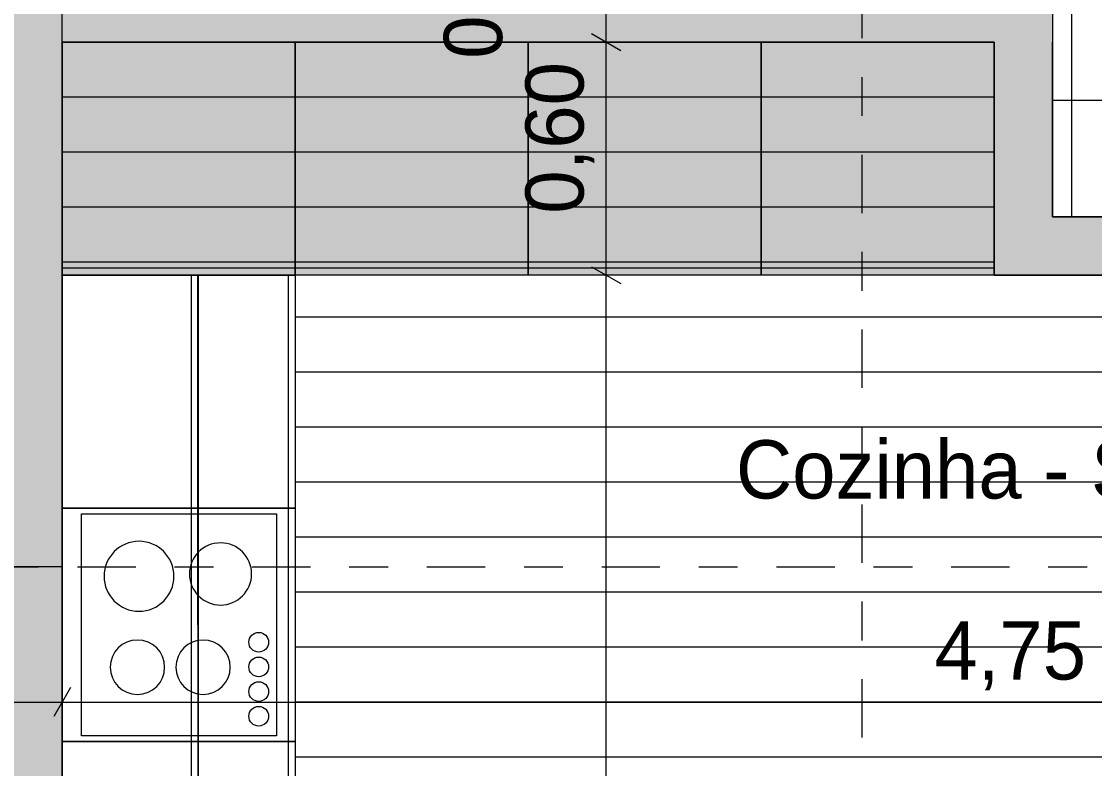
# Model space of a CAD drawing. Header units: metres. Extents: x -111189 to -108577, y -72951 to -72647.
# Drawn here: x -110708.687 to -110705.924, y -72934.274 to -72932.351 of the extents above; entities that cross this region are included whole.
import ezdxf

# ---------------------------------------------------------------- set-up
doc = ezdxf.new("R2010")
doc.units = ezdxf.units.M
doc.header["$MEASUREMENT"] = 0
doc.set_wipeout_variables(frame=1)
for name, pattern in [('Dashed', [0.423333, 0.211667, -0.211667]), ('OTK - Tracejado', [0.08, 0.04, -0.04]), ('OTK - Traço Ponto CORTES_ALÇ', [0.6, 0.3, -0.15, 0, -0.15]), ('Wipeout_Contour', [1, 0, -1])]:
    doc.linetypes.add(name, pattern=pattern)
for name, color, linetype in [('Planta Piso -1_1_07 - MUROS', 7, 'Continuous'), ('Planta Piso -1_1_14 - CORTES.Marcadores', 7, 'Continuous'), ('Planta Piso RC_1_0', 7, 'Continuous'), ('Planta Piso RC_1_03 - COBERTURA', 7, 'Continuous'), ('Planta Piso RC_1_03 - LAJES', 7, 'Continuous'), ('Planta Piso RC_1_05 - PAREDES..35', 7, 'Continuous'), ('Planta Piso RC_1_08 - EQUIPAMENTO FIXO', 7, 'Continuous'), ('Planta Piso RC_1_11 - ZONA_ÁREA', 7, 'Continuous'), ('Planta Piso RC_1_12 - COTAS GERAIS', 7, 'Continuous')]:
    doc.layers.add(name, color=color, linetype=linetype)
doc.styles.add('ESTILO_GERADO_3', font='AGENCYR.TTF')

# ---------------------------------------------------------------- blocks, each defined once
blk = doc.blocks.new('floor')
at = {"layer": 'Planta Piso RC_1_03 - LAJES', "color": 253, "linetype": 'Continuous', "lineweight": 9, "ltscale": 1000}
for p, q in [((-110708.5826, -72957.4039), (-110708.3326, -72957.4039)), ((-110708.3326, -72957.4039), (-110708.0826, -72957.4039)), ((-110708.0826, -72957.4039), (-110707.8326, -72957.4039)), ((-110707.8326, -72957.4039), (-110707.5826, -72957.4039)), ((-110707.5826, -72957.4039), (-110707.3326, -72957.4039)), ((-110707.3326, -72957.4039), (-110707.0826, -72957.4039)), ((-110707.0826, -72957.4039), (-110706.8326, -72957.4039)), ((-110706.8326, -72957.4039), (-110706.5826, -72957.4039)), ((-110706.5826, -72957.4039), (-110706.3326, -72957.4039)), ((-110708.5826, -72957.5454), (-110708.3326, -72957.5454)), ((-110708.5826, -72957.5454), (-110708.3326, -72957.5454)), ((-110708.3326, -72957.5454), (-110708.0826, -72957.5454)), ((-110708.3326, -72957.5454), (-110708.0826, -72957.5454)), ((-110708.0826, -72957.5454), (-110707.8326, -72957.5454)), ((-110708.0826, -72957.5454), (-110707.8326, -72957.5454)), ((-110707.8326, -72957.5454), (-110707.5826, -72957.5454)), ((-110707.8326, -72957.5454), (-110707.5826, -72957.5454)), ((-110707.5826, -72957.5454), (-110707.3326, -72957.5454)), ((-110707.5826, -72957.5454), (-110707.3326, -72957.5454)), ((-110707.3326, -72957.5454), (-110707.0826, -72957.5454)), ((-110707.3326, -72957.5454), (-110707.0826, -72957.5454)), ((-110707.0826, -72957.5454), (-110706.8326, -72957.5454)), ((-110707.0826, -72957.5454), (-110706.8326, -72957.5454)), ((-110706.8326, -72957.5454), (-110706.5826, -72957.5454)), ((-110706.8326, -72957.5454), (-110706.5826, -72957.5454)), ((-110706.5826, -72957.5454), (-110706.3326, -72957.5454)), ((-110706.5826, -72957.5454), (-110706.3326, -72957.5454)), ((-110706.3326, -72957.5454), (-110706.1826, -72957.5454)), ((-110706.3326, -72957.5454), (-110706.1826, -72957.5454)), ((-110708.5826, -72957.6869), (-110708.3326, -72957.6869)), ((-110708.5826, -72957.6869), (-110708.3326, -72957.6869)), ((-110708.3326, -72957.6869), (-110708.0826, -72957.6869)), ((-110708.3326, -72957.6869), (-110708.0826, -72957.6869)), ((-110708.0826, -72957.6869), (-110707.8326, -72957.6869)), ((-110708.0826, -72957.6869), (-110707.8326, -72957.6869)), ((-110707.8326, -72957.6869), (-110707.5826, -72957.6869)), ((-110707.8326, -72957.6869), (-110707.5826, -72957.6869)), ((-110707.5826, -72957.6869), (-110707.3326, -72957.6869)), ((-110707.5826, -72957.6869), (-110707.3326, -72957.6869)), ((-110707.3326, -72957.6869), (-110707.0826, -72957.6869)), ((-110707.3326, -72957.6869), (-110707.0826, -72957.6869)), ((-110707.0826, -72957.6869), (-110706.8326, -72957.6869)), ((-110707.0826, -72957.6869), (-110706.8326, -72957.6869)), ((-110706.8326, -72957.6869), (-110706.5826, -72957.6869)), ((-110706.8326, -72957.6869), (-110706.5826, -72957.6869)), ((-110706.5826, -72957.6869), (-110706.3326, -72957.6869)), ((-110706.5826, -72957.6869), (-110706.3326, -72957.6869)), ((-110706.3326, -72957.6869), (-110706.1826, -72957.6869)), ((-110706.3326, -72957.6869), (-110706.1826, -72957.6869)), ((-110708.5826, -72957.8284), (-110708.3326, -72957.8284)), ((-110708.5826, -72957.8284), (-110708.3326, -72957.8284)), ((-110708.3326, -72957.8284), (-110708.0826, -72957.8284)), ((-110708.3326, -72957.8284), (-110708.0826, -72957.8284)), ((-110708.0826, -72957.8284), (-110707.8326, -72957.8284)), ((-110708.0826, -72957.8284), (-110707.8326, -72957.8284)), ((-110707.8326, -72957.8284), (-110707.5826, -72957.8284)), ((-110707.8326, -72957.8284), (-110707.5826, -72957.8284)), ((-110707.5826, -72957.8284), (-110707.3326, -72957.8284)), ((-110707.5826, -72957.8284), (-110707.3326, -72957.8284)), ((-110707.3326, -72957.8284), (-110707.0826, -72957.8284)), ((-110707.3326, -72957.8284), (-110707.0826, -72957.8284)), ((-110707.0826, -72957.8284), (-110706.8326, -72957.8284)), ((-110707.0826, -72957.8284), (-110706.8326, -72957.8284)), ((-110706.8326, -72957.8284), (-110706.5826, -72957.8284)), ((-110706.8326, -72957.8284), (-110706.5826, -72957.8284)), ((-110706.5826, -72957.8284), (-110706.3326, -72957.8284)), ((-110706.5826, -72957.8284), (-110706.3326, -72957.8284)), ((-110706.3326, -72957.8284), (-110706.1826, -72957.8284)), ((-110706.3326, -72957.8284), (-110706.1826, -72957.8284)), ((-110708.5826, -72957.9699), (-110708.3326, -72957.9699)), ((-110708.5826, -72957.9699), (-110708.3326, -72957.9699)), ((-110708.3326, -72957.9699), (-110708.0826, -72957.9699)), ((-110708.3326, -72957.9699), (-110708.0826, -72957.9699)), ((-110708.0826, -72957.9699), (-110707.8326, -72957.9699)), ((-110708.0826, -72957.9699), (-110707.8326, -72957.9699)), ((-110707.8326, -72957.9699), (-110707.5826, -72957.9699)), ((-110707.8326, -72957.9699), (-110707.5826, -72957.9699)), ((-110707.5826, -72957.9699), (-110707.3326, -72957.9699)), ((-110707.5826, -72957.9699), (-110707.3326, -72957.9699)), ((-110707.3326, -72957.9699), (-110707.0826, -72957.9699)), ((-110707.3326, -72957.9699), (-110707.0826, -72957.9699)), ((-110707.0826, -72957.9699), (-110706.8326, -72957.9699)), ((-110707.0826, -72957.9699), (-110706.8326, -72957.9699)), ((-110706.8326, -72957.9699), (-110706.5826, -72957.9699)), ((-110706.8326, -72957.9699), (-110706.5826, -72957.9699)), ((-110706.5826, -72957.9699), (-110706.3326, -72957.9699)), ((-110706.5826, -72957.9699), (-110706.3326, -72957.9699)), ((-110706.3326, -72957.9699), (-110706.1826, -72957.9699)), ((-110706.3326, -72957.9699), (-110706.1826, -72957.9699)), ((-110708.5826, -72958.1114), (-110708.3326, -72958.1114)), ((-110708.5826, -72958.1114), (-110708.3326, -72958.1114)), ((-110708.3326, -72958.1114), (-110708.0826, -72958.1114)), ((-110708.3326, -72958.1114), (-110708.0826, -72958.1114)), ((-110708.0826, -72958.1114), (-110707.8326, -72958.1114)), ((-110708.0826, -72958.1114), (-110707.8326, -72958.1114)), ((-110707.8326, -72958.1114), (-110707.5826, -72958.1114)), ((-110707.8326, -72958.1114), (-110707.5826, -72958.1114)), ((-110707.5826, -72958.1114), (-110707.3326, -72958.1114)), ((-110707.5826, -72958.1114), (-110707.3326, -72958.1114)), ((-110707.3326, -72958.1114), (-110707.0826, -72958.1114)), ((-110707.3326, -72958.1114), (-110707.0826, -72958.1114)), ((-110707.0826, -72958.1114), (-110706.8326, -72958.1114)), ((-110707.0826, -72958.1114), (-110706.8326, -72958.1114)), ((-110706.8326, -72958.1114), (-110706.5826, -72958.1114)), ((-110706.8326, -72958.1114), (-110706.5826, -72958.1114)), ((-110706.5826, -72958.1114), (-110706.3326, -72958.1114)), ((-110706.5826, -72958.1114), (-110706.3326, -72958.1114)), ((-110706.3326, -72958.1114), (-110706.0826, -72958.1114)), ((-110706.3326, -72958.1114), (-110706.0826, -72958.1114)), ((-110706.0826, -72958.1114), (-110705.8326, -72958.1114)), ((-110706.0826, -72958.1114), (-110705.8326, -72958.1114)), ((-110708.5826, -72958.2529), (-110708.3326, -72958.2529)), ((-110708.5826, -72958.2529), (-110708.3326, -72958.2529)), ((-110708.3326, -72958.2529), (-110708.0826, -72958.2529)), ((-110708.3326, -72958.2529), (-110708.0826, -72958.2529)), ((-110708.0826, -72958.2529), (-110707.8326, -72958.2529)), ((-110708.0826, -72958.2529), (-110707.8326, -72958.2529)), ((-110707.8326, -72958.2529), (-110707.5826, -72958.2529)), ((-110707.8326, -72958.2529), (-110707.5826, -72958.2529)), ((-110707.5826, -72958.2529), (-110707.3326, -72958.2529)), ((-110707.5826, -72958.2529), (-110707.3326, -72958.2529)), ((-110707.3326, -72958.2529), (-110707.0826, -72958.2529)), ((-110707.3326, -72958.2529), (-110707.0826, -72958.2529)), ((-110707.0826, -72958.2529), (-110706.8326, -72958.2529)), ((-110707.0826, -72958.2529), (-110706.8326, -72958.2529)), ((-110706.8326, -72958.2529), (-110706.5826, -72958.2529)), ((-110706.8326, -72958.2529), (-110706.5826, -72958.2529)), ((-110706.5826, -72958.2529), (-110706.3326, -72958.2529)), ((-110706.5826, -72958.2529), (-110706.3326, -72958.2529)), ((-110706.3326, -72958.2529), (-110706.0826, -72958.2529)), ((-110706.3326, -72958.2529), (-110706.0826, -72958.2529)), ((-110706.0826, -72958.2529), (-110705.8326, -72958.2529)), ((-110706.0826, -72958.2529), (-110705.8326, -72958.2529)), ((-110708.5826, -72958.3944), (-110708.3326, -72958.3944)), ((-110708.5826, -72958.3944), (-110708.3326, -72958.3944)), ((-110708.3326, -72958.3944), (-110708.0826, -72958.3944)), ((-110708.3326, -72958.3944), (-110708.0826, -72958.3944)), ((-110708.0826, -72958.3944), (-110707.8326, -72958.3944)), ((-110708.0826, -72958.3944), (-110707.8326, -72958.3944)), ((-110707.8326, -72958.3944), (-110707.5826, -72958.3944)), ((-110707.8326, -72958.3944), (-110707.5826, -72958.3944)), ((-110707.5826, -72958.3944), (-110707.3326, -72958.3944)), ((-110707.5826, -72958.3944), (-110707.3326, -72958.3944)), ((-110707.3326, -72958.3944), (-110707.0826, -72958.3944)), ((-110707.3326, -72958.3944), (-110707.0826, -72958.3944)), ((-110707.0826, -72958.3944), (-110706.8326, -72958.3944)), ((-110707.0826, -72958.3944), (-110706.8326, -72958.3944)), ((-110706.8326, -72958.3944), (-110706.5826, -72958.3944)), ((-110706.8326, -72958.3944), (-110706.5826, -72958.3944)), ((-110706.5826, -72958.3944), (-110706.3326, -72958.3944)), ((-110706.5826, -72958.3944), (-110706.3326, -72958.3944)), ((-110706.3326, -72958.3944), (-110706.0826, -72958.3944)), ((-110706.3326, -72958.3944), (-110706.0826, -72958.3944)), ((-110706.0826, -72958.3944), (-110705.8326, -72958.3944)), ((-110706.0826, -72958.3944), (-110705.8326, -72958.3944)), ((-110708.5826, -72958.5359), (-110708.3326, -72958.5359)), ((-110708.5826, -72958.5359), (-110708.3326, -72958.5359)), ((-110708.3326, -72958.5359), (-110708.0826, -72958.5359)), ((-110708.3326, -72958.5359), (-110708.0826, -72958.5359)), ((-110708.0826, -72958.5359), (-110707.8326, -72958.5359)), ((-110708.0826, -72958.5359), (-110707.8326, -72958.5359)), ((-110707.8326, -72958.5359), (-110707.5826, -72958.5359)), ((-110707.8326, -72958.5359), (-110707.5826, -72958.5359)), ((-110707.5826, -72958.5359), (-110707.3326, -72958.5359)), ((-110707.5826, -72958.5359), (-110707.3326, -72958.5359)), ((-110707.3326, -72958.5359), (-110707.0826, -72958.5359)), ((-110707.3326, -72958.5359), (-110707.0826, -72958.5359)), ((-110707.0826, -72958.5359), (-110706.8326, -72958.5359)), ((-110707.0826, -72958.5359), (-110706.8326, -72958.5359)), ((-110706.8326, -72958.5359), (-110706.5826, -72958.5359)), ((-110706.8326, -72958.5359), (-110706.5826, -72958.5359)), ((-110706.5826, -72958.5359), (-110706.3326, -72958.5359)), ((-110706.5826, -72958.5359), (-110706.3326, -72958.5359)), ((-110706.3326, -72958.5359), (-110706.0826, -72958.5359)), ((-110706.3326, -72958.5359), (-110706.0826, -72958.5359)), ((-110706.0826, -72958.5359), (-110705.8326, -72958.5359)), ((-110706.0826, -72958.5359), (-110705.8326, -72958.5359)), ((-110708.5826, -72958.6774), (-110708.3326, -72958.6774)), ((-110708.5826, -72958.6774), (-110708.3326, -72958.6774)), ((-110708.3326, -72958.6774), (-110708.0826, -72958.6774)), ((-110708.3326, -72958.6774), (-110708.0826, -72958.6774)), ((-110708.0826, -72958.6774), (-110707.8326, -72958.6774)), ((-110708.0826, -72958.6774), (-110707.8326, -72958.6774)), ((-110707.8326, -72958.6774), (-110707.5826, -72958.6774)), ((-110707.8326, -72958.6774), (-110707.5826, -72958.6774)), ((-110707.5826, -72958.6774), (-110707.3326, -72958.6774)), ((-110707.5826, -72958.6774), (-110707.3326, -72958.6774)), ((-110707.3326, -72958.6774), (-110707.0826, -72958.6774)), ((-110707.3326, -72958.6774), (-110707.0826, -72958.6774)), ((-110707.0826, -72958.6774), (-110706.8326, -72958.6774)), ((-110707.0826, -72958.6774), (-110706.8326, -72958.6774)), ((-110706.8326, -72958.6774), (-110706.5826, -72958.6774)), ((-110706.8326, -72958.6774), (-110706.5826, -72958.6774)), ((-110706.5826, -72958.6774), (-110706.3326, -72958.6774)), ((-110706.5826, -72958.6774), (-110706.3326, -72958.6774)), ((-110706.3326, -72958.6774), (-110706.0826, -72958.6774)), ((-110706.3326, -72958.6774), (-110706.0826, -72958.6774)), ((-110706.0826, -72958.6774), (-110705.8326, -72958.6774)), ((-110706.0826, -72958.6774), (-110705.8326, -72958.6774)), ((-110708.5826, -72958.8189), (-110708.3326, -72958.8189)), ((-110708.5826, -72958.8189), (-110708.3326, -72958.8189)), ((-110708.3326, -72958.8189), (-110708.0826, -72958.8189)), ((-110708.3326, -72958.8189), (-110708.0826, -72958.8189)), ((-110708.0826, -72958.8189), (-110707.8326, -72958.8189)), ((-110708.0826, -72958.8189), (-110707.8326, -72958.8189)), ((-110707.8326, -72958.8189), (-110707.5826, -72958.8189)), ((-110707.8326, -72958.8189), (-110707.5826, -72958.8189)), ((-110707.5826, -72958.8189), (-110707.3326, -72958.8189)), ((-110707.5826, -72958.8189), (-110707.3326, -72958.8189)), ((-110707.3326, -72958.8189), (-110707.0826, -72958.8189)), ((-110707.3326, -72958.8189), (-110707.0826, -72958.8189)), ((-110707.0826, -72958.8189), (-110706.8326, -72958.8189)), ((-110707.0826, -72958.8189), (-110706.8326, -72958.8189)), ((-110706.8326, -72958.8189), (-110706.5826, -72958.8189)), ((-110706.8326, -72958.8189), (-110706.5826, -72958.8189)), ((-110706.5826, -72958.8189), (-110706.3326, -72958.8189)), ((-110706.5826, -72958.8189), (-110706.3326, -72958.8189)), ((-110706.3326, -72958.8189), (-110706.0826, -72958.8189)), ((-110706.3326, -72958.8189), (-110706.0826, -72958.8189)), ((-110706.0826, -72958.8189), (-110705.8326, -72958.8189)), ((-110706.0826, -72958.8189), (-110705.8326, -72958.8189)), ((-110708.5826, -72958.9604), (-110708.3326, -72958.9604)), ((-110708.5826, -72958.9604), (-110708.3326, -72958.9604)), ((-110708.3326, -72958.9604), (-110708.0826, -72958.9604)), ((-110708.3326, -72958.9604), (-110708.0826, -72958.9604)), ((-110708.0826, -72958.9604), (-110707.8326, -72958.9604)), ((-110708.0826, -72958.9604), (-110707.8326, -72958.9604)), ((-110707.8326, -72958.9604), (-110707.5826, -72958.9604)), ((-110707.8326, -72958.9604), (-110707.5826, -72958.9604)), ((-110707.5826, -72958.9604), (-110707.3326, -72958.9604)), ((-110707.5826, -72958.9604), (-110707.3326, -72958.9604)), ((-110707.3326, -72958.9604), (-110707.0826, -72958.9604)), ((-110707.3326, -72958.9604), (-110707.0826, -72958.9604)), ((-110707.0826, -72958.9604), (-110706.8326, -72958.9604)), ((-110707.0826, -72958.9604), (-110706.8326, -72958.9604)), ((-110706.8326, -72958.9604), (-110706.5826, -72958.9604)), ((-110706.8326, -72958.9604), (-110706.5826, -72958.9604)), ((-110706.5826, -72958.9604), (-110706.3326, -72958.9604)), ((-110706.5826, -72958.9604), (-110706.3326, -72958.9604)), ((-110706.3326, -72958.9604), (-110706.0826, -72958.9604)), ((-110706.3326, -72958.9604), (-110706.0826, -72958.9604)), ((-110706.0826, -72958.9604), (-110705.8326, -72958.9604)), ((-110706.0826, -72958.9604), (-110705.8326, -72958.9604)), ((-110708.5826, -72959.1019), (-110708.3326, -72959.1019)), ((-110708.5826, -72959.1019), (-110708.3326, -72959.1019)), ((-110708.3326, -72959.1019), (-110708.0826, -72959.1019)), ((-110708.3326, -72959.1019), (-110708.0826, -72959.1019)), ((-110708.0826, -72959.1019), (-110707.8326, -72959.1019)), ((-110708.0826, -72959.1019), (-110707.8326, -72959.1019)), ((-110707.8326, -72959.1019), (-110707.5826, -72959.1019)), ((-110707.8326, -72959.1019), (-110707.5826, -72959.1019)), ((-110707.5826, -72959.1019), (-110707.3326, -72959.1019)), ((-110707.5826, -72959.1019), (-110707.3326, -72959.1019)), ((-110707.3326, -72959.1019), (-110707.0826, -72959.1019)), ((-110707.3326, -72959.1019), (-110707.0826, -72959.1019)), ((-110707.0826, -72959.1019), (-110706.8326, -72959.1019)), ((-110707.0826, -72959.1019), (-110706.8326, -72959.1019)), ((-110706.8326, -72959.1019), (-110706.5826, -72959.1019)), ((-110706.8326, -72959.1019), (-110706.5826, -72959.1019)), ((-110706.5826, -72959.1019), (-110706.3326, -72959.1019)), ((-110706.5826, -72959.1019), (-110706.3326, -72959.1019)), ((-110706.3326, -72959.1019), (-110706.0826, -72959.1019)), ((-110706.3326, -72959.1019), (-110706.0826, -72959.1019)), ((-110706.0826, -72959.1019), (-110705.8326, -72959.1019)), ((-110706.0826, -72959.1019), (-110705.8326, -72959.1019)), ((-110708.5826, -72959.2434), (-110708.3326, -72959.2434)), ((-110708.5826, -72959.2434), (-110708.3326, -72959.2434)), ((-110708.3326, -72959.2434), (-110708.0826, -72959.2434)), ((-110708.3326, -72959.2434), (-110708.0826, -72959.2434)), ((-110708.0826, -72959.2434), (-110707.8326, -72959.2434)), ((-110708.0826, -72959.2434), (-110707.8326, -72959.2434)), ((-110707.8326, -72959.2434), (-110707.5826, -72959.2434)), ((-110707.8326, -72959.2434), (-110707.5826, -72959.2434)), ((-110707.5826, -72959.2434), (-110707.3326, -72959.2434)), ((-110707.5826, -72959.2434), (-110707.3326, -72959.2434)), ((-110707.3326, -72959.2434), (-110707.0826, -72959.2434)), ((-110707.3326, -72959.2434), (-110707.0826, -72959.2434)), ((-110707.0826, -72959.2434), (-110706.8326, -72959.2434)), ((-110707.0826, -72959.2434), (-110706.8326, -72959.2434)), ((-110706.8326, -72959.2434), (-110706.5826, -72959.2434)), ((-110706.8326, -72959.2434), (-110706.5826, -72959.2434)), ((-110706.5826, -72959.2434), (-110706.3326, -72959.2434)), ((-110706.5826, -72959.2434), (-110706.3326, -72959.2434)), ((-110706.3326, -72959.2434), (-110706.0826, -72959.2434)), ((-110706.3326, -72959.2434), (-110706.0826, -72959.2434)), ((-110706.0826, -72959.2434), (-110705.8326, -72959.2434)), ((-110706.0826, -72959.2434), (-110705.8326, -72959.2434))]:
    blk.add_line(p, q, dxfattribs=at)

msp = doc.modelspace()

# ---------------------------------------------------------------- hatches: boundary and pattern name
at = {"layer": 'Planta Piso -1_1_07 - MUROS', "linetype": 'Continuous', "lineweight": 0, "true_color": 0x939598}
h = msp.add_hatch(color=252, dxfattribs=at)
h.paths.add_polyline_path([(-110699.1326, -72934.9539), (-110700.2326, -72934.9539), (-110700.2326, -72934.9939), (-110700.2326, -72935.0539), (-110700.2326, -72935.2039), (-110699.1326, -72935.2039)])
h.paths.add_polyline_path([(-110702.2326, -72935.0539), (-110702.2326, -72934.9939), (-110702.2326, -72934.9539), (-110703.1826, -72934.9539), (-110703.1826, -72935.2039), (-110702.2326, -72935.2039)])
h.paths.add_polyline_path([(-110703.1826, -72934.9539), (-110703.1826, -72934.9539), (-110703.5826, -72934.9539), (-110703.5826, -72935.2039), (-110703.1826, -72935.2039)])
h.paths.add_polyline_path([(-110703.1826, -72934.3039), (-110703.8326, -72934.3039), (-110703.8326, -72934.9539), (-110703.1826, -72934.9539), (-110703.1826, -72934.4539)])
h.paths.add_polyline_path([(-110703.5826, -72934.9539), (-110703.8326, -72934.9539), (-110703.8326, -72935.2047), (-110703.5826, -72935.2047)])
h.paths.add_polyline_path([(-110703.5826, -72935.2047), (-110703.8326, -72935.2047), (-110703.8326, -72935.4629), (-110703.7926, -72935.4629), (-110703.7326, -72935.4629), (-110703.5826, -72935.4629)])
h.paths.add_polyline_path([(-110703.7326, -72937.2629), (-110703.7926, -72937.2629), (-110703.8326, -72937.2629), (-110703.8326, -72937.9039), (-110703.5826, -72937.9039), (-110703.5827, -72937.7639), (-110703.5827, -72937.2629)])
h.paths.add_polyline_path([(-110703.5826, -72937.9039), (-110703.8326, -72937.9039), (-110703.8326, -72937.9039), (-110703.8326, -72938.1539), (-110703.5826, -72938.1539)])
h.paths.add_polyline_path([(-110703.8326, -72937.9039), (-110705.2076, -72937.9039), (-110705.2076, -72937.9439), (-110705.2076, -72938.0039), (-110705.2076, -72938.1539), (-110703.8326, -72938.1539)])
h.paths.add_polyline_path([(-110708.5826, -72934.1026), (-110708.8326, -72934.1026), (-110708.8326, -72934.8039), (-110708.6826, -72934.8039), (-110708.6226, -72934.8039), (-110708.5826, -72934.8039)])
h.paths.add_polyline_path([(-110708.5826, -72933.7544), (-110708.8326, -72933.7544), (-110708.8326, -72934.1026), (-110708.5826, -72934.1026)])
h.paths.add_polyline_path([(-110708.5826, -72933.0047), (-110708.8326, -72933.0047), (-110708.8326, -72933.7539), (-110708.5826, -72933.7539)])
h.paths.add_polyline_path([(-110708.5826, -72932.8547), (-110708.8326, -72932.8547), (-110708.8326, -72933.0047), (-110708.5826, -72933.0047)])
h.paths.add_polyline_path([(-110708.5826, -72932.4039), (-110708.5826, -72932.183), (-110708.8326, -72932.183), (-110708.8326, -72932.8547), (-110708.5826, -72932.8547)])
h.paths.add_polyline_path([(-110708.5826, -72931.6039), (-110708.6226, -72931.6039), (-110708.6826, -72931.6039), (-110708.8326, -72931.6039), (-110708.8326, -72932.183), (-110708.5826, -72932.183), (-110708.5826, -72932.1268)])
h.paths.add_polyline_path([(-110708.5826, -72929.9539), (-110708.8326, -72929.9539), (-110708.8326, -72930.3039), (-110708.6826, -72930.3039), (-110708.6226, -72930.3039), (-110708.5826, -72930.3039)])
h.paths.add_polyline_path([(-110708.5826, -72929.4047), (-110708.8326, -72929.4047), (-110708.8326, -72929.9539), (-110708.5826, -72929.9539), (-110708.5826, -72929.8539)])
h.paths.add_polyline_path([(-110708.5826, -72929.2547), (-110708.8326, -72929.2547), (-110708.8326, -72929.4047), (-110708.5826, -72929.4047)])
h.paths.add_polyline_path([(-110708.5826, -72928.923), (-110708.8326, -72928.923), (-110708.8326, -72929.2547), (-110708.5826, -72929.2547)])
h = msp.add_hatch(color=252, dxfattribs=at)
h.paths.add_polyline_path([(-110706.5231, -72932.2539), (-110706.5326, -72932.2539), (-110706.5326, -72932.183), (-110706.6826, -72932.183), (-110706.6826, -72932.2539), (-110707.1818, -72932.2539), (-110707.1818, -72932.4039), (-110706.7826, -72932.4039), (-110706.5826, -72932.4039), (-110706.5231, -72932.4039)])
h.paths.add_polyline_path([(-110707.1818, -72932.2539), (-110707.238, -72932.2539), (-110708.5826, -72932.2539), (-110708.5826, -72932.4039), (-110707.9826, -72932.4039), (-110707.8326, -72932.4039), (-110707.3826, -72932.4039), (-110707.1818, -72932.4039)])
h.paths.add_polyline_path([(-110706.0326, -72932.2539), (-110706.5231, -72932.2539), (-110706.5231, -72932.4039), (-110706.1826, -72932.4039), (-110706.1826, -72932.8547), (-110706.0326, -72932.8547)])
h.paths.add_polyline_path([(-110706.6826, -72931.3597), (-110706.6826, -72932.183), (-110706.5326, -72932.183), (-110706.5326, -72931.3597)])
h.paths.add_polyline_path([(-110705.9826, -72931.2047), (-110706.5231, -72931.2047), (-110706.5231, -72931.3539), (-110706.0326, -72931.3539), (-110705.9826, -72931.3539)])
h.paths.add_polyline_path([(-110706.5231, -72931.2047), (-110706.6826, -72931.2047), (-110706.6826, -72931.3597), (-110706.5326, -72931.3597), (-110706.5326, -72931.3539), (-110706.5326, -72931.3539), (-110706.5231, -72931.3539)])
h.paths.add_polyline_path([(-110704.9326, -72931.3597), (-110705.0826, -72931.3597), (-110705.0826, -72932.8547), (-110704.9326, -72932.8547)])
h.paths.add_polyline_path([(-110703.8326, -72931.2047), (-110705.1226, -72931.2047), (-110705.1226, -72931.2539), (-110704.3776, -72931.2539), (-110704.3776, -72931.3039), (-110705.1226, -72931.3039), (-110705.1226, -72931.3539), (-110705.0826, -72931.3539), (-110705.0826, -72931.3597), (-110704.9326, -72931.3597), (-110704.9326, -72931.3539), (-110704.3326, -72931.3539), (-110703.8326, -72931.3539)])
h.paths.add_polyline_path([(-110703.5826, -72931.2047), (-110703.8326, -72931.2047), (-110703.8326, -72931.3539), (-110703.7326, -72931.3539), (-110703.7326, -72931.3597), (-110703.5826, -72931.3597)])
h.paths.add_polyline_path([(-110703.1826, -72931.2047), (-110703.5826, -72931.2047), (-110703.5826, -72931.3539), (-110703.1826, -72931.3539)])
h.paths.add_polyline_path([(-110703.5826, -72931.3597), (-110703.7326, -72931.3597), (-110703.7326, -72931.9539), (-110703.7326, -72932.183), (-110703.5826, -72932.183)])
h.paths.add_polyline_path([(-110703.5826, -72932.183), (-110703.7326, -72932.183), (-110703.7326, -72932.8547), (-110703.5826, -72932.8547)])
h.paths.add_polyline_path([(-110703.1826, -72932.8547), (-110703.5826, -72932.8547), (-110703.5826, -72932.9039), (-110703.2876, -72932.9039), (-110703.2876, -72932.9539), (-110703.5826, -72932.9539), (-110703.5826, -72933.0039), (-110703.1826, -72933.0039)], flags=17)
h.paths.add_polyline_path([(-110703.1826, -72932.8547), (-110703.8326, -72932.8547), (-110703.8326, -72932.9039), (-110703.2876, -72932.9039), (-110703.2876, -72932.9539), (-110703.8326, -72932.9539), (-110703.8326, -72933.0039), (-110703.1826, -72933.0039)])
h.paths.add_polyline_path([(-110703.8326, -72932.8547), (-110704.0326, -72932.8547), (-110704.0326, -72932.9039), (-110703.8326, -72932.9039)])
h.paths.add_polyline_path([(-110703.8326, -72932.9539), (-110704.0326, -72932.9539), (-110704.0326, -72933.0039), (-110703.8326, -72933.0039)])
h.paths.add_polyline_path([(-110704.8926, -72932.8547), (-110706.1826, -72932.8547), (-110706.1826, -72933.0039), (-110704.8926, -72933.0039)])
h.paths.add_polyline_path([(-110707.3557, -72932.4965), (-110707.3557, -72932.1838), (-110707.6505, -72932.1838), (-110707.6505, -72932.4965)], flags=9)
at = {"layer": 'Planta Piso RC_1_03 - LAJES', "linetype": 'Continuous', "lineweight": 9}
h = msp.add_hatch(dxfattribs=at)
h.set_pattern_fill('GRID_30X30_0001', color=253, style=0, pattern_type=2)
h.set_pattern_definition([(360, (-110705.98263, -72932.85392), (4e-10, 0.3), []), (90, (-110705.98263, -72932.85392), (-0.3, 4e-10), [])])
h.paths.add_polyline_path([(-110706.0326, -72932.2539), (-110706.0326, -72932.8539), (-110705.0826, -72932.8539), (-110705.0826, -72931.3539), (-110706.0326, -72931.3539), (-110706.0326, -72932.2539)])
at = {"layer": 'Planta Piso RC_1_08 - EQUIPAMENTO FIXO', "linetype": 'Continuous', "lineweight": 13}
for points in [[(-110706.7826, -72933.0039), (-110706.7826, -72932.4039), (-110707.3826, -72932.4039), (-110707.3826, -72933.0039)], [(-110706.1826, -72933.0039), (-110706.1826, -72932.4039), (-110706.7826, -72932.4039), (-110706.7826, -72933.0039)]]:
    msp.add_hatch(color=254, dxfattribs=at).paths.add_polyline_path(points)

# ---------------------------------------------------------------- linework, layer by layer
at = {"layer": 'Planta Piso -1_1_14 - CORTES.Marcadores', "color": 7, "linetype": 'OTK - Traço Ponto CORTES_ALÇ', "lineweight": 5, "ltscale": 0.5}
msp.add_line((-110706.5231, -72921.444), (-110706.5231, -72943.4197), dxfattribs=at)
at = {"layer": 'Planta Piso RC_1_0', "color": 7, "linetype": 'Continuous', "lineweight": 13, "ltscale": 1000, "flags": 128}
for points in [[(-110708.5826, -72933.0039), (-110708.5826, -72934.8039)], [(-110708.5726, -72933.0039), (-110708.5826, -72933.0039)], [(-110708.5726, -72934.8039), (-110708.5726, -72933.0039)], [(-110708.4823, -72933.0039), (-110708.4823, -72934.8039)], [(-110708.4723, -72933.0039), (-110708.4823, -72933.0039)], [(-110708.4723, -72934.8039), (-110708.4723, -72933.0039)]]:
    msp.add_lwpolyline(points, dxfattribs=at)
at = {"layer": 'Planta Piso RC_1_03 - COBERTURA', "color": 7, "linetype": 'OTK - Tracejado', "lineweight": 13, "ltscale": 1000}
for p, q in [((-110708.5826, -72933.7539), (-110708.5826, -72929.8539)), ((-110708.8326, -72933.7539), (-110708.5826, -72933.7539))]:
    msp.add_line(p, q, dxfattribs=at)
at = {"layer": 'Planta Piso RC_1_03 - LAJES', "color": 7, "linetype": 'Continuous', "lineweight": 13, "ltscale": 1000, "flags": 128}
msp.add_lwpolyline([(-110708.5826, -72930.2289), (-110708.5826, -72932.2539), (-110706.6826, -72932.2539), (-110706.6826, -72931.2039), (-110703.1826, -72931.2039), (-110703.1826, -72931.3539), (-110703.5826, -72931.3539), (-110703.5826, -72932.8539), (-110703.1826, -72932.8539), (-110703.1826, -72933.0039), (-110706.1826, -72933.0039), (-110706.1826, -72932.4039), (-110708.5826, -72932.4039), (-110708.5826, -72937.9039), (-110703.8326, -72937.9039), (-110703.8326, -72934.3039), (-110703.1826, -72934.3039), (-110703.1826, -72934.4539), (-110703.1826, -72934.9539), (-110699.1326, -72934.9539)], dxfattribs=at)
msp.add_lwpolyline([(-110706.0326, -72932.2539), (-110706.0326, -72932.8539), (-110705.0826, -72932.8539), (-110705.0826, -72931.3539), (-110706.5326, -72931.3539), (-110706.5326, -72932.2539)], close=True, dxfattribs=at)
at = {"layer": 'Planta Piso RC_1_05 - PAREDES..35', "color": 7, "linetype": 'Continuous', "lineweight": 20, "ltscale": 1000, "flags": 128}
for points in [[(-110706.0326, -72932.2539), (-110706.0326, -72932.4039)], [(-110708.5826, -72934.8039), (-110708.5826, -72932.4039)], [(-110708.5826, -72932.4039), (-110706.1826, -72932.4039)], [(-110706.1826, -72932.4039), (-110706.1826, -72933.0039)], [(-110706.0326, -72932.8539), (-110706.0326, -72932.4039)], [(-110705.0826, -72932.8539), (-110706.0326, -72932.8539)], [(-110706.1826, -72933.0039), (-110706.0326, -72933.0039)], [(-110706.0326, -72933.0039), (-110704.8926, -72933.0039)]]:
    msp.add_lwpolyline(points, dxfattribs=at)
at = {"layer": 'Planta Piso RC_1_08 - EQUIPAMENTO FIXO', "color": 7, "linetype": 'Dashed', "lineweight": 13, "ltscale": 10}
for p, q in [((-110707.9826, -72932.9859), (-110708.5826, -72932.9859)), ((-110707.3826, -72932.9859), (-110707.9826, -72932.9859)), ((-110706.7826, -72932.9859), (-110707.3826, -72932.9859)), ((-110706.1826, -72932.9859), (-110706.7826, -72932.9859))]:
    msp.add_line(p, q, dxfattribs=at)
at = {"layer": 'Planta Piso RC_1_08 - EQUIPAMENTO FIXO', "color": 7, "linetype": 'Continuous', "lineweight": 13, "ltscale": 1000, "flags": 128}
for points in [[(-110706.7826, -72933.0039), (-110707.3826, -72933.0039), (-110707.3826, -72932.4039), (-110706.7826, -72932.4039)], [(-110706.1826, -72933.0039), (-110706.7826, -72933.0039), (-110706.7826, -72932.4039), (-110706.1826, -72932.4039)]]:
    msp.add_lwpolyline(points, close=True, dxfattribs=at)
at = {"layer": 'Planta Piso RC_1_12 - COTAS GERAIS', "color": 7, "linetype": 'Continuous', "lineweight": 5, "ltscale": 1000}
for p, q in [((-110707.1818, -72932.4039), (-110707.1818, -72932.2539)), ((-110707.2193, -72932.3823), (-110707.1443, -72932.4256)), ((-110707.1255, -72932.4039), (-110707.238, -72932.4039)), ((-110707.1818, -72933.0039), (-110707.1818, -72932.4039)), ((-110707.2193, -72932.9823), (-110707.1443, -72933.0256)), ((-110707.1255, -72933.0039), (-110707.238, -72933.0039)), ((-110707.1818, -72937.9039), (-110707.1818, -72933.0039))]:
    msp.add_line(p, q, dxfattribs=at)

# ---------------------------------------------------------------- block references
at = {"layer": 'Planta Piso RC_1_03 - LAJES'}
msp.add_blockref('floor', (0, 25), dxfattribs=at)

# ---------------------------------------------------------------- texts
at = {"layer": 'Planta Piso RC_1_11 - ZONA_ÁREA', "color": 7, "linetype": 'Continuous', "lineweight": 5, "insert": (-110706.8475, -72933.4288), "char_height": 0.15, "attachment_point": 1, "style": 'ESTILO_GERADO_3'}
msp.add_mtext('\\A1;{\\pql;\\pt0;\\fAgency FB|b0|i0|c0|p0;\\W1.000000;Cozinha - Sala de Jantar}', dxfattribs=at)
at = {"layer": 'Planta Piso RC_1_12 - COTAS GERAIS', "color": 7, "linetype": 'Continuous', "lineweight": 5, "char_height": 0.15, "attachment_point": 7, "rotation": 90, "style": 'ESTILO_GERADO_3'}
for s, insert, width in [('\\A1;{\\pql;\\fAgency FB|b0|i0|c0|p0;\\W1.000000;0,15}', (-110707.4218, -72932.4471), 0.236309), ('\\A1;{\\pql;\\fAgency FB|b0|i0|c0|p0;\\W1.000000;0,60}', (-110707.2118, -72932.8458), 0.28372)]:
    msp.add_mtext(s, dxfattribs=dict(at, insert=insert, width=width))
at = {"layer": 'Planta Piso RC_1_12 - COTAS GERAIS', "color": 7, "linetype": 'Continuous', "lineweight": 5, "insert": (-110706.3363, -72934.0726), "char_height": 0.15, "width": 0.257402, "attachment_point": 7, "style": 'ESTILO_GERADO_3'}
msp.add_mtext('\\A1;{\\pql;\\fAgency FB|b0|i0|c0|p0;\\W1.000000;4,75}', dxfattribs=at)

# ---------------------------------------------------------------- next in the draw order: wipeouts: each hides what was drawn before it
at = {"color": 254, "linetype": 'Wipeout_Contour', "lineweight": 0, "ltscale": 530291.854179}
msp.add_wipeout([(-110707.9826, -72933.0039), (-110708.5826, -72933.0039), (-110708.5826, -72933.6039), (-110707.9826, -72933.6039)], dxfattribs=at).dxf.layer = 'Planta Piso RC_1_08 - EQUIPAMENTO FIXO'

# ---------------------------------------------------------------- next in the draw order: hatches: boundary and pattern name
at = {"layer": 'Planta Piso RC_1_08 - EQUIPAMENTO FIXO', "linetype": 'Continuous', "lineweight": 13}
for points in [[(-110707.9826, -72933.0039), (-110707.9826, -72932.4039), (-110708.5826, -72932.4039), (-110708.5826, -72933.0039)], [(-110707.3826, -72933.0039), (-110707.3826, -72932.4039), (-110707.9826, -72932.4039), (-110707.9826, -72933.0039)]]:
    msp.add_hatch(color=254, dxfattribs=at).paths.add_polyline_path(points)

# ---------------------------------------------------------------- next in the draw order: linework, layer by layer
at = {"layer": 'Planta Piso RC_1_08 - EQUIPAMENTO FIXO', "color": 7, "linetype": 'Dashed', "lineweight": 13, "ltscale": 10}
for p, q in [((-110708.5826, -72933.6039), (-110708.5826, -72933.0039)), ((-110708.5826, -72933.0039), (-110707.9826, -72933.0039)), ((-110708.0006, -72933.0039), (-110708.0006, -72933.6039)), ((-110707.9826, -72933.0039), (-110707.9826, -72933.6039)), ((-110707.9826, -72933.6039), (-110708.5826, -72933.6039))]:
    msp.add_line(p, q, dxfattribs=at)
at = {"layer": 'Planta Piso RC_1_08 - EQUIPAMENTO FIXO', "color": 7, "linetype": 'Continuous', "lineweight": 13, "ltscale": 1000}
for p, q in [((-110708.5826, -72933.6039), (-110708.5826, -72933.0039)), ((-110707.9826, -72933.0039), (-110707.9826, -72933.6039))]:
    msp.add_line(p, q, dxfattribs=at)
at = {"layer": 'Planta Piso RC_1_08 - EQUIPAMENTO FIXO', "color": 7, "linetype": 'Continuous', "lineweight": 13, "ltscale": 1000, "flags": 128}
for points in [[(-110707.9826, -72933.0039), (-110708.5826, -72933.0039), (-110708.5826, -72932.4039), (-110707.9826, -72932.4039)], [(-110707.3826, -72933.0039), (-110707.9826, -72933.0039), (-110707.9826, -72932.4039), (-110707.3826, -72932.4039)]]:
    msp.add_lwpolyline(points, close=True, dxfattribs=at)

# ---------------------------------------------------------------- next in the draw order: wipeouts: each hides what was drawn before it
at = {"color": 254, "linetype": 'Wipeout_Contour', "lineweight": 0, "ltscale": 530293.174512}
msp.add_wipeout([(-110707.9826, -72933.6039), (-110708.5826, -72933.6039), (-110708.5826, -72934.2039), (-110707.9826, -72934.2039)], dxfattribs=at).dxf.layer = 'Planta Piso RC_1_08 - EQUIPAMENTO FIXO'

# ---------------------------------------------------------------- next in the draw order: linework, layer by layer
at = {"layer": 'Planta Piso -1_1_14 - CORTES.Marcadores', "color": 7, "linetype": 'OTK - Traço Ponto CORTES_ALÇ', "lineweight": 5, "ltscale": 0.5}
msp.add_line((-110714.8431, -72933.7544), (-110691.7726, -72933.7544), dxfattribs=at)
at = {"layer": 'Planta Piso RC_1_08 - EQUIPAMENTO FIXO', "color": 7, "linetype": 'Dashed', "lineweight": 13, "ltscale": 10}
for p, q in [((-110708.2506, -72933.0039), (-110708.2506, -72933.6039)), ((-110708.5826, -72934.2039), (-110708.5826, -72933.6039)), ((-110708.5826, -72933.6039), (-110707.9826, -72933.6039)), ((-110708.0006, -72933.6039), (-110708.0006, -72934.2039)), ((-110707.9826, -72933.6039), (-110707.9826, -72934.2039)), ((-110707.9826, -72934.2039), (-110708.5826, -72934.2039))]:
    msp.add_line(p, q, dxfattribs=at)
at = {"layer": 'Planta Piso RC_1_08 - EQUIPAMENTO FIXO', "color": 7, "linetype": 'Continuous', "lineweight": 13, "ltscale": 1000}
for p, q in [((-110708.5826, -72934.2039), (-110708.5826, -72933.6039)), ((-110708.5326, -72934.1899), (-110708.5326, -72933.6179)), ((-110708.5326, -72933.6179), (-110708.0306, -72933.6179)), ((-110708.0306, -72933.6179), (-110708.0306, -72934.1899)), ((-110707.9826, -72933.6039), (-110707.9826, -72934.2039)), ((-110708.0306, -72934.1899), (-110708.5326, -72934.1899))]:
    msp.add_line(p, q, dxfattribs=at)
at = {"layer": 'Planta Piso RC_1_08 - EQUIPAMENTO FIXO', "color": 7, "linetype": 'Dashed', "lineweight": 13, "ltscale": 10, "flags": 128}
msp.add_lwpolyline([(-110708.2326, -72933.0039), (-110708.2326, -72933.6039), (-110708.5826, -72933.6039), (-110708.5826, -72933.0039)], close=True, dxfattribs=at)
at = {"layer": 'Planta Piso RC_1_08 - EQUIPAMENTO FIXO', "color": 7, "linetype": 'Continuous', "lineweight": 13, "ltscale": 1000}
for centre in [(-110708.0763, -72933.9486), (-110708.0763, -72934.0121), (-110708.0763, -72934.0756), (-110708.0763, -72934.1391)]:
    msp.add_circle(centre, 0.0254, dxfattribs=at)
for centre, radius, start, end in [((-110708.3846, -72933.7789), 0.09, 90, 270), ((-110708.3846, -72933.7789), 0.09, 270, 90), ((-110708.1746, -72933.7729), 0.08, 90, 270), ((-110708.1746, -72933.7729), 0.08, 270, 90), ((-110708.3886, -72934.0129), 0.07, 90, 270), ((-110708.3886, -72934.0129), 0.07, 270, 90), ((-110708.2196, -72934.0129), 0.07, 90, 270), ((-110708.2196, -72934.0129), 0.07, 270, 90)]:
    msp.add_arc(centre, radius, start, end, dxfattribs=at)
at = {"layer": 'Planta Piso RC_1_12 - COTAS GERAIS', "color": 7, "linetype": 'Continuous', "lineweight": 5, "ltscale": 1000}
for p, q in [((-110708.5826, -72934.1588), (-110708.5826, -72934.0463)), ((-110708.561, -72934.0651), (-110708.6043, -72934.1401)), ((-110708.8326, -72934.1026), (-110708.5826, -72934.1026)), ((-110708.5826, -72934.1026), (-110703.8326, -72934.1026))]:
    msp.add_line(p, q, dxfattribs=at)

# ---------------------------------------------------------------- next in the draw order: wipeouts: each hides what was drawn before it
at = {"color": 254, "linetype": 'Wipeout_Contour', "lineweight": 0, "ltscale": 530294.494852}
msp.add_wipeout([(-110707.9826, -72934.2039), (-110708.5826, -72934.2039), (-110708.5826, -72934.8039), (-110707.9826, -72934.8039)], dxfattribs=at).dxf.layer = 'Planta Piso RC_1_08 - EQUIPAMENTO FIXO'

# ---------------------------------------------------------------- next in the draw order: linework, layer by layer
at = {"layer": 'Planta Piso RC_1_08 - EQUIPAMENTO FIXO', "color": 7, "linetype": 'Dashed', "lineweight": 13, "ltscale": 10}
for p, q in [((-110708.2506, -72933.6039), (-110708.2506, -72934.2039)), ((-110708.5826, -72934.8039), (-110708.5826, -72934.2039)), ((-110708.5826, -72934.2039), (-110707.9826, -72934.2039)), ((-110708.2506, -72934.2039), (-110708.2506, -72934.8039)), ((-110708.0006, -72934.2039), (-110708.0006, -72934.8039)), ((-110707.9826, -72934.2039), (-110707.9826, -72934.8039))]:
    msp.add_line(p, q, dxfattribs=at)
at = {"layer": 'Planta Piso RC_1_08 - EQUIPAMENTO FIXO', "color": 7, "linetype": 'Continuous', "lineweight": 13, "ltscale": 1000}
for p, q in [((-110708.5826, -72934.8039), (-110708.5826, -72934.2039)), ((-110707.9826, -72934.2039), (-110707.9826, -72934.8039))]:
    msp.add_line(p, q, dxfattribs=at)
at = {"layer": 'Planta Piso RC_1_08 - EQUIPAMENTO FIXO', "color": 7, "linetype": 'Continuous', "lineweight": 13, "ltscale": 1000, "flags": 128}
msp.add_lwpolyline([(-110708.5826, -72933.0039), (-110708.5826, -72934.8039), (-110708.2326, -72934.8039), (-110708.2329, -72933.0039)], close=True, dxfattribs=at)
at = {"layer": 'Planta Piso RC_1_08 - EQUIPAMENTO FIXO', "color": 7, "linetype": 'Dashed', "lineweight": 13, "ltscale": 10, "flags": 128}
for points in [[(-110708.2326, -72933.6039), (-110708.2326, -72934.2039), (-110708.5826, -72934.2039), (-110708.5826, -72933.6039)], [(-110708.2326, -72934.2039), (-110708.2326, -72934.8039), (-110708.5826, -72934.8039), (-110708.5826, -72934.2039)]]:
    msp.add_lwpolyline(points, close=True, dxfattribs=at)

doc.saveas('drawing.dxf')
